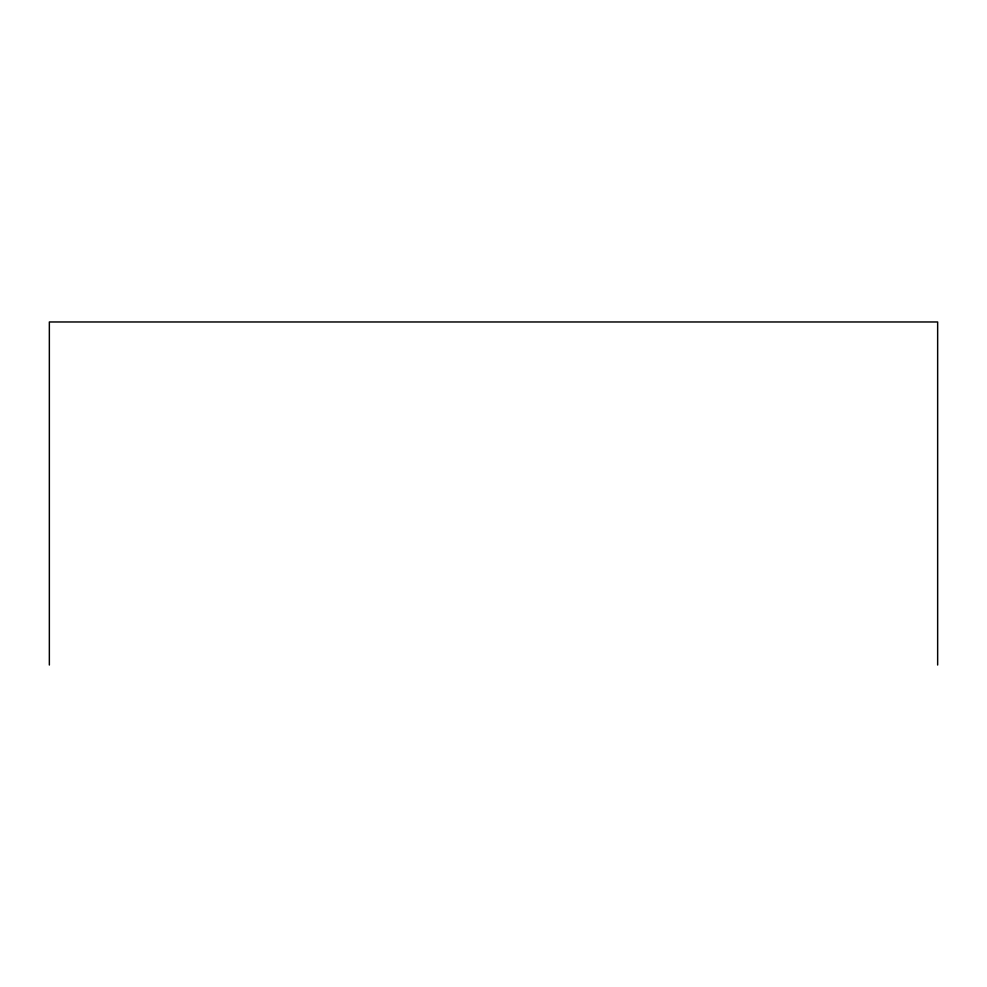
<?xml version="1.0" encoding="UTF-8"?>
<svg xmlns="http://www.w3.org/2000/svg" width="987" height="987" viewBox="0 0 987 987"><rect width="100%" height="100%" fill="white"/><g stroke="black" fill="none" stroke-linecap="round" stroke-linejoin="round"><path stroke-width="1.48" d="M937.65 665.028L937.65 321.972L49.35 321.972L49.35 665.028"/></g></svg>
